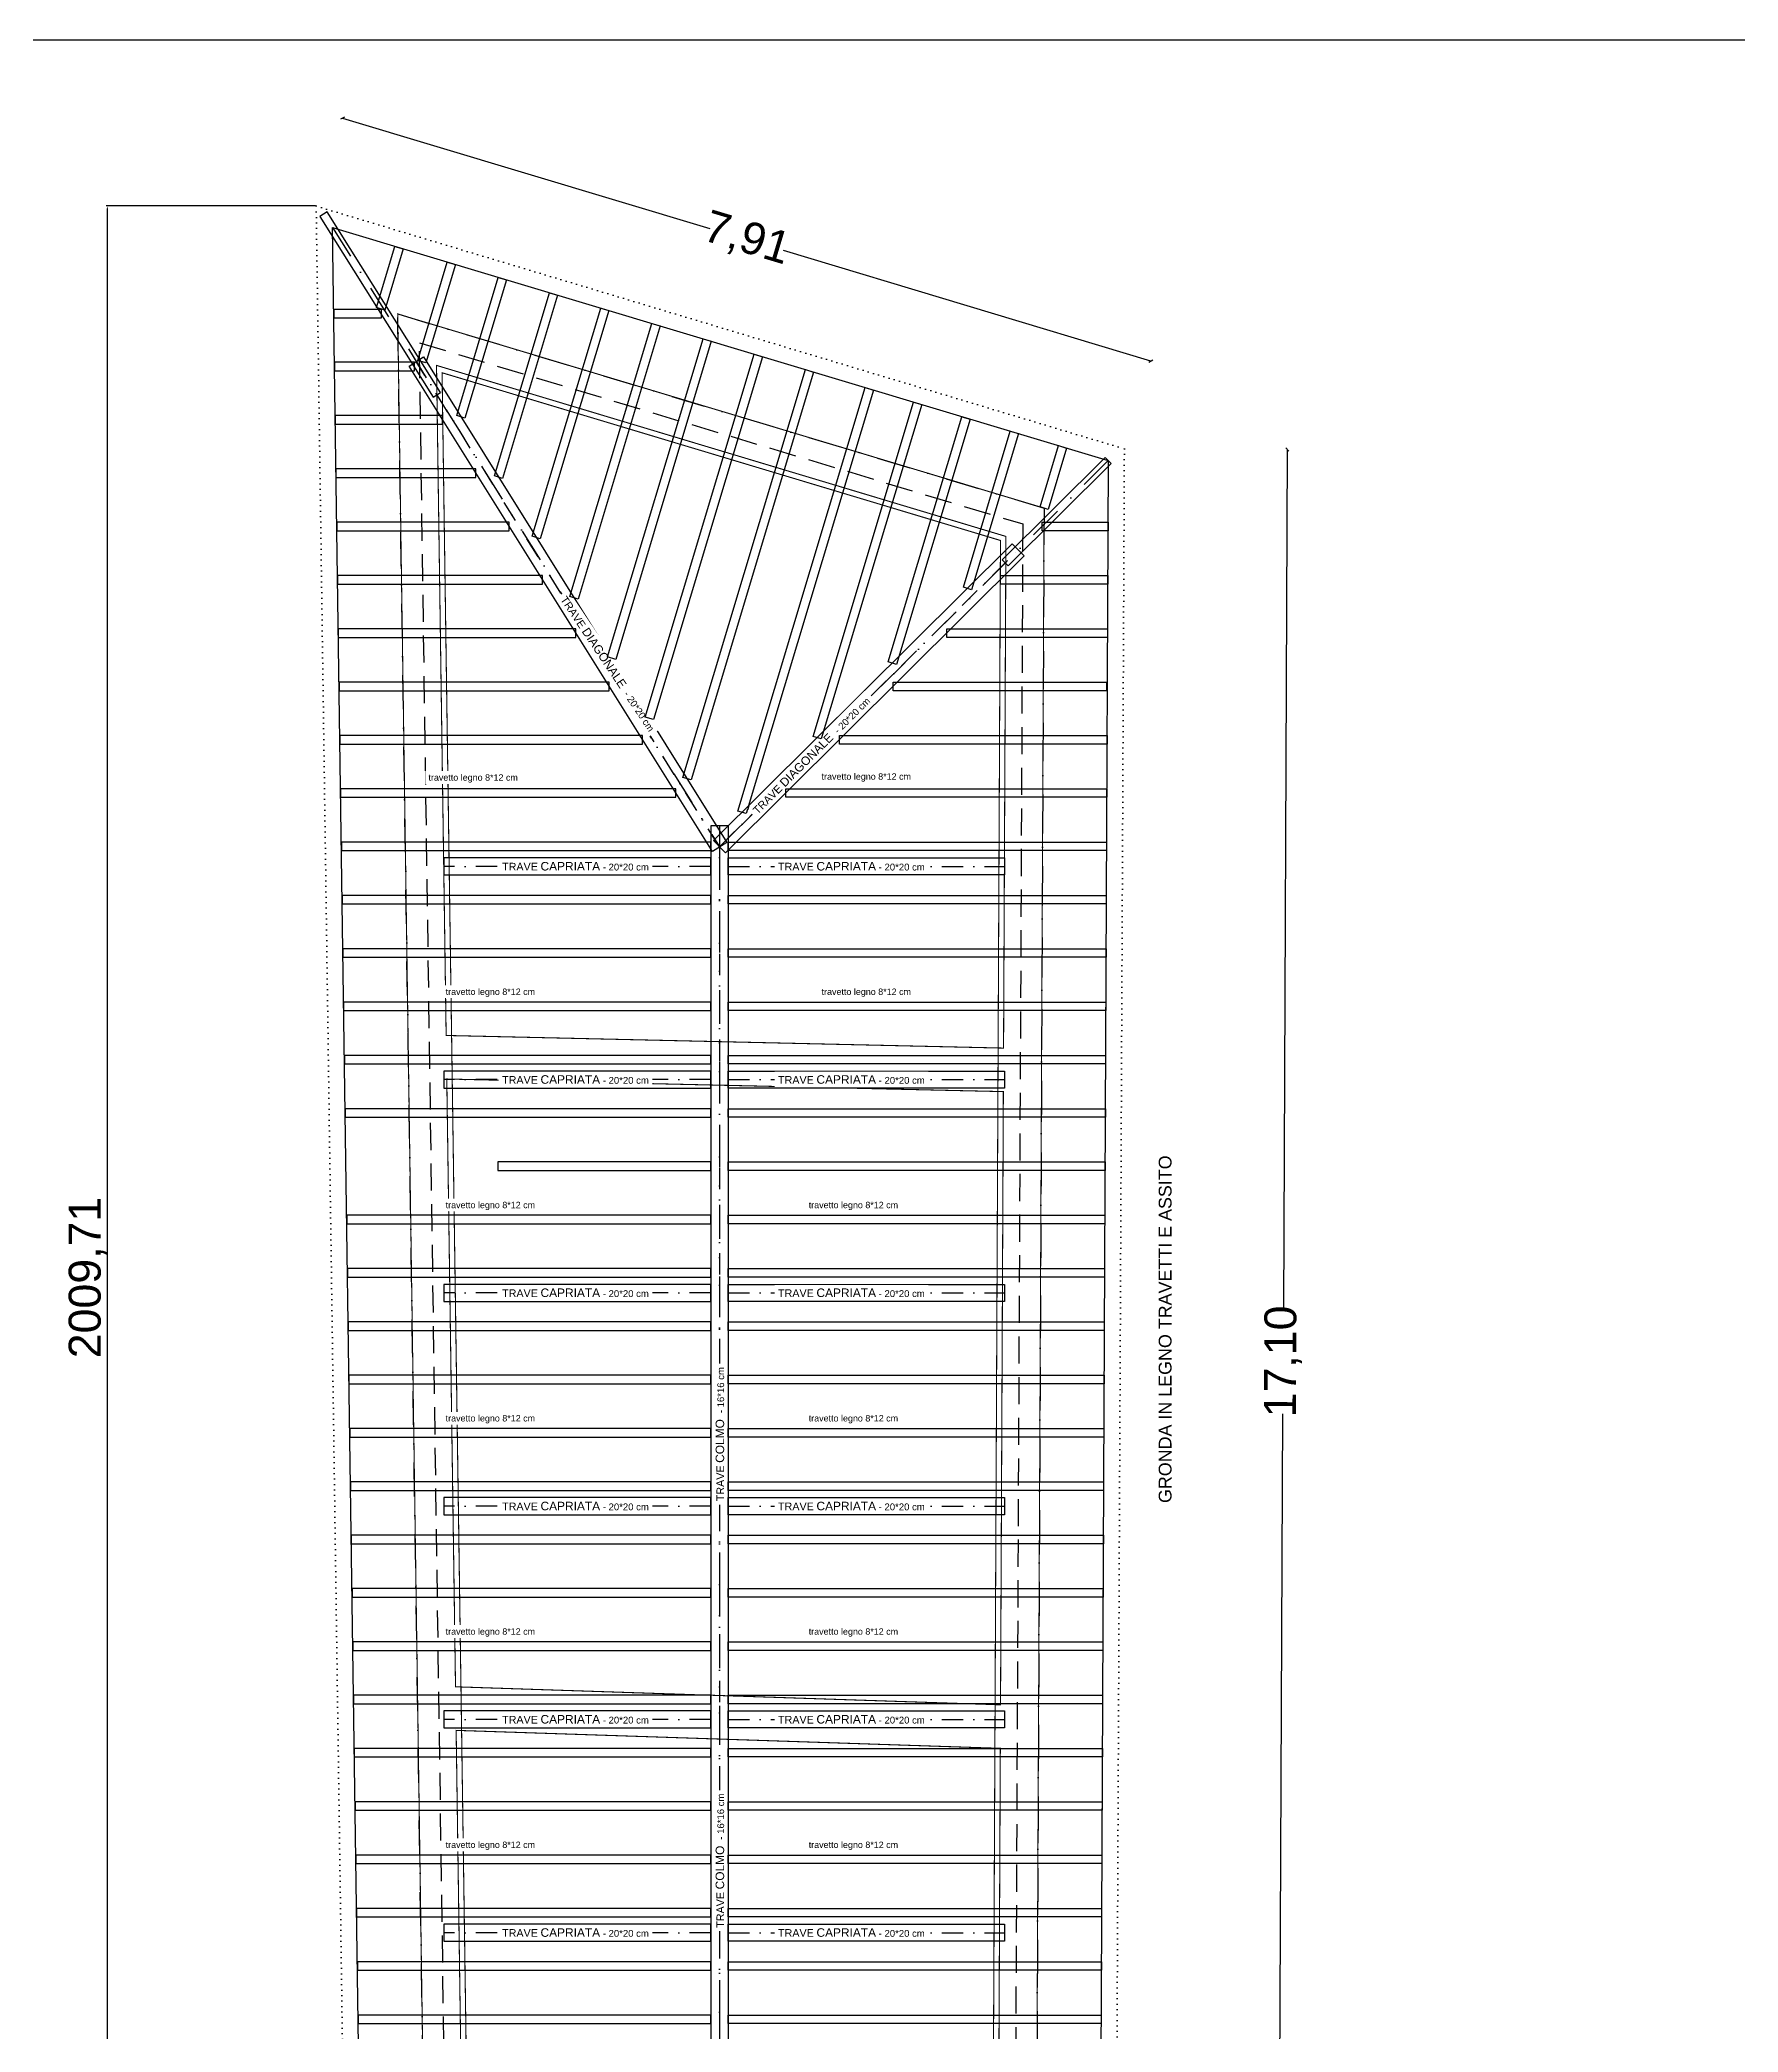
# Model space of a CAD drawing. Header units: millimetres. Extents: x 1607 to 8094, y 411 to 16262.
# Drawn here: x 4183 to 5776, y 12876 to 14744 of the extents above; entities that cross this region are included whole.
import ezdxf

# ---------------------------------------------------------------- set-up
doc = ezdxf.new("R2010")
doc.units = ezdxf.units.MM
for name, pattern in [('PUNTO', [0.25, 0, -0.25]), ('Punto e Tratto', [0.670278, 0.3175, -0.176389, 0, -0.176389]), ('TRATTEGGIATA', [19.05, 12.7, -6.35]), ('TRATTOPUNTO', [1, 0.5, -0.25, 0, -0.25])]:
    doc.linetypes.add(name, pattern=pattern)
for name, color, linetype in [('00_CARPENTERIA CA', 7, 'Continuous'), ('00_CARPENTERIA SECONDARIA', 40, 'Continuous'), ('00_CARPENTERIA TETTO', 5, 'Continuous'), ('00_STRUTTURE MURI', 1, 'Continuous'), ('B_QUOTE_100', 1, 'Continuous'), ('TESTO MEDIO', 2, 'Continuous')]:
    doc.layers.add(name, color=color, linetype=linetype)
doc.styles.add('ARIAL', font='arial.ttf')
doc.styles.get("Standard").update_dxf_attribs({"font": 'arial.ttf'})
doc.dimstyles.new('ARIAL', dxfattribs={"dimtxt": 7, "dimasz": 3, "dimexe": 0.18, "dimexo": 0.0625, "dimgap": 0.09, "dimtad": 0, "dimlfac": 0.01, "dimzin": 0, "dimtxsty": 'Standard', "dimblk": 'OBLIQUE', "dimcen": 0.09, "dimse1": 1, "dimse2": 1, "dimadec": 0, "dimazin": 0, "dimtfac": 1, "dimtofl": 0, "dimtmove": 0, "dimatfit": 3, "dimfxl": 1, "dimtolj": 1, "dimtzin": 0, "dimarcsym": 0})
doc.dimstyles.new('ISO-25', dxfattribs={"dimtxt": 2.5, "dimasz": 2.5, "dimexe": 1.25, "dimexo": 0.625, "dimtad": 1, "dimtxsty": 'Standard', "dimcen": 2.5, "dimadec": 0, "dimazin": 0, "dimtfac": 1, "dimtmove": 0, "dimatfit": 3, "dimfxl": 1, "dimarcsym": 0})

# ---------------------------------------------------------------- blocks, each defined once
blk = doc.blocks.new('*U253')
at = {"layer": '00_CARPENTERIA TETTO'}
blk.add_lwpolyline([(-19870.9, -4326.2), (-19475.9, -4326.2), (-19475.9, -4342.2), (-19870.9, -4342.2)], close=True, dxfattribs=at)
at = {"layer": '00_CARPENTERIA TETTO', "linetype": 'TRATTOPUNTO', "ltscale": 40}
blk.add_lwpolyline([(-19870.9, -4334.2), (-19475.9, -4334.2)], dxfattribs=at)
blk = doc.blocks.new('*U250')
at = {"layer": '00_CARPENTERIA TETTO'}
blk.add_lwpolyline([(-19870.9, -4326.2), (-18319.5, -4326.2), (-18319.5, -4342.2), (-19870.9, -4342.2)], close=True, dxfattribs=at)
at = {"layer": '00_CARPENTERIA TETTO', "linetype": 'TRATTOPUNTO', "ltscale": 40}
blk.add_lwpolyline([(-19870.9, -4334.2), (-18319.5, -4334.2)], dxfattribs=at)
blk = doc.blocks.new('*U249')
at = {"layer": '00_CARPENTERIA TETTO'}
blk.add_lwpolyline([(-19870.9, -4326.2), (-19611.7, -4326.2), (-19611.7, -4342.2), (-19870.9, -4342.2)], close=True, dxfattribs=at)
at = {"layer": '00_CARPENTERIA TETTO', "linetype": 'TRATTOPUNTO', "ltscale": 40}
blk.add_lwpolyline([(-19870.9, -4334.2), (-19611.7, -4334.2)], dxfattribs=at)
blk = doc.blocks.new('*U248')
at = {"layer": '00_CARPENTERIA TETTO'}
blk.add_lwpolyline([(-19870.9, -4326.2), (-19620.2, -4326.2), (-19620.2, -4342.2), (-19870.9, -4342.2)], close=True, dxfattribs=at)
at = {"layer": '00_CARPENTERIA TETTO', "linetype": 'TRATTOPUNTO', "ltscale": 40}
blk.add_lwpolyline([(-19870.9, -4334.2), (-19620.2, -4334.2)], dxfattribs=at)
blk = doc.blocks.new('*U247')
at = {"layer": '00_CARPENTERIA TETTO'}
blk.add_lwpolyline([(-19870.9, -4326.2), (-19334.1, -4326.2), (-19334.1, -4342.2), (-19870.9, -4342.2)], close=True, dxfattribs=at)
at = {"layer": '00_CARPENTERIA TETTO', "linetype": 'TRATTOPUNTO', "ltscale": 40}
blk.add_lwpolyline([(-19870.9, -4334.2), (-19334.1, -4334.2)], dxfattribs=at)
blk = doc.blocks.new('*U385')
at = {"layer": '00_CARPENTERIA SECONDARIA', "color": 40}
blk.add_lwpolyline([(0, 4), (354.9, 4), (354.9, -4), (0, -4)], close=True, dxfattribs=at)
blk = doc.blocks.new('*U280')
at = {"layer": '00_CARPENTERIA SECONDARIA', "color": 40}
blk.add_lwpolyline([(0, 4), (301, 4), (301, -4), (0, -4)], close=True, dxfattribs=at)
blk = doc.blocks.new('*U283')
at = {"layer": '00_CARPENTERIA SECONDARIA', "color": 40}
blk.add_lwpolyline([(0, 4), (250.9, 4), (250.9, -4), (0, -4)], close=True, dxfattribs=at)
blk = doc.blocks.new('*U295')
at = {"layer": '00_CARPENTERIA SECONDARIA', "color": 40}
blk.add_lwpolyline([(0, 4), (200, 4), (200, -4), (0, -4)], close=True, dxfattribs=at)
blk = doc.blocks.new('*U285')
at = {"layer": '00_CARPENTERIA SECONDARIA', "color": 40}
blk.add_lwpolyline([(0, 4), (150.7, 4), (150.7, -4), (0, -4)], close=True, dxfattribs=at)
blk = doc.blocks.new('*U286')
at = {"layer": '00_CARPENTERIA SECONDARIA', "color": 40}
blk.add_lwpolyline([(0, 4), (100.6, 4), (100.6, -4), (0, -4)], close=True, dxfattribs=at)
blk = doc.blocks.new('*U281')
at = {"layer": '00_CARPENTERIA SECONDARIA', "color": 40}
blk.add_lwpolyline([(0, 4), (61.9, 4), (61.9, -4), (0, -4)], close=True, dxfattribs=at)
blk = doc.blocks.new('*U282')
at = {"layer": '00_CARPENTERIA SECONDARIA', "color": 40}
blk.add_lwpolyline([(0, 4), (136.2, 4), (136.2, -4), (0, -4)], close=True, dxfattribs=at)
blk = doc.blocks.new('*U292')
at = {"layer": '00_CARPENTERIA SECONDARIA', "color": 40}
blk.add_lwpolyline([(0, 4), (314.4, 4), (314.4, -4), (0, -4)], close=True, dxfattribs=at)
blk = doc.blocks.new('*U291')
at = {"layer": '00_CARPENTERIA SECONDARIA', "color": 40}
blk.add_lwpolyline([(0, 4), (283.8, 4), (283.8, -4), (0, -4)], close=True, dxfattribs=at)
blk = doc.blocks.new('*U290')
at = {"layer": '00_CARPENTERIA SECONDARIA', "color": 40}
blk.add_lwpolyline([(0, 4), (253.3, 4), (253.3, -4), (0, -4)], close=True, dxfattribs=at)
blk = doc.blocks.new('*U289')
at = {"layer": '00_CARPENTERIA SECONDARIA', "color": 40}
blk.add_lwpolyline([(0, 4), (222.8, 4), (222.8, -4), (0, -4)], close=True, dxfattribs=at)
blk = doc.blocks.new('*U288')
at = {"layer": '00_CARPENTERIA SECONDARIA', "color": 40}
blk.add_lwpolyline([(0, 4), (192.2, 4), (192.2, -4), (0, -4)], close=True, dxfattribs=at)
blk = doc.blocks.new('*U287')
at = {"layer": '00_CARPENTERIA SECONDARIA', "color": 40}
blk.add_lwpolyline([(0, 4), (161.7, 4), (161.7, -4), (0, -4)], close=True, dxfattribs=at)
blk = doc.blocks.new('*U297')
at = {"layer": '00_CARPENTERIA SECONDARIA', "color": 40}
blk.add_lwpolyline([(0, 4), (346.6, 4), (346.6, -4), (0, -4)], close=True, dxfattribs=at)
blk = doc.blocks.new('*U387')
at = {"layer": '00_CARPENTERIA SECONDARIA', "color": 40}
blk.add_lwpolyline([(0, 4), (354.7, 4), (354.7, -4), (0, -4)], close=True, dxfattribs=at)
blk = doc.blocks.new('*U296')
at = {"layer": '00_CARPENTERIA SECONDARIA', "color": 40}
blk.add_lwpolyline([(0, 4), (345.9, 4), (345.9, -4), (0, -4)], close=True, dxfattribs=at)
blk = doc.blocks.new('*U388')
at = {"layer": '00_CARPENTERIA SECONDARIA', "color": 40}
blk.add_lwpolyline([(0, 4), (354.4, 4), (354.4, -4), (0, -4)], close=True, dxfattribs=at)
blk = doc.blocks.new('*U386')
at = {"layer": '00_CARPENTERIA SECONDARIA', "color": 40}
blk.add_lwpolyline([(0, 4), (345.2, 4), (345.2, -4), (0, -4)], close=True, dxfattribs=at)
blk = doc.blocks.new('*U389')
at = {"layer": '00_CARPENTERIA SECONDARIA', "color": 40}
blk.add_lwpolyline([(0, 4), (354.2, 4), (354.2, -4), (0, -4)], close=True, dxfattribs=at)
blk = doc.blocks.new('*U294')
at = {"layer": '00_CARPENTERIA SECONDARIA', "color": 40}
blk.add_lwpolyline([(0, 4), (344.5, 4), (344.5, -4), (0, -4)], close=True, dxfattribs=at)
blk = doc.blocks.new('*U390')
at = {"layer": '00_CARPENTERIA SECONDARIA', "color": 40}
blk.add_lwpolyline([(0, 4), (354, 4), (354, -4), (0, -4)], close=True, dxfattribs=at)
blk = doc.blocks.new('*U346')
at = {"layer": '00_CARPENTERIA SECONDARIA', "color": 40}
blk.add_lwpolyline([(0, 4), (343.7, 4), (343.7, -4), (0, -4)], close=True, dxfattribs=at)
blk = doc.blocks.new('*U391')
at = {"layer": '00_CARPENTERIA SECONDARIA', "color": 40}
blk.add_lwpolyline([(0, 4), (353.8, 4), (353.8, -4), (0, -4)], close=True, dxfattribs=at)
blk = doc.blocks.new('*U347')
at = {"layer": '00_CARPENTERIA SECONDARIA', "color": 40}
blk.add_lwpolyline([(0, 4), (343.1, 4), (343.1, -4), (0, -4)], close=True, dxfattribs=at)
blk = doc.blocks.new('*U392')
at = {"layer": '00_CARPENTERIA SECONDARIA', "color": 40}
blk.add_lwpolyline([(0, 4), (353.5, 4), (353.5, -4), (0, -4)], close=True, dxfattribs=at)
blk = doc.blocks.new('*U393')
at = {"layer": '00_CARPENTERIA SECONDARIA', "color": 40}
blk.add_lwpolyline([(0, 4), (353.3, 4), (353.3, -4), (0, -4)], close=True, dxfattribs=at)
blk = doc.blocks.new('*U345')
at = {"layer": '00_CARPENTERIA SECONDARIA', "color": 40}
blk.add_lwpolyline([(0, 4), (341.6, 4), (341.6, -4), (0, -4)], close=True, dxfattribs=at)
blk = doc.blocks.new('*U348')
at = {"layer": '00_CARPENTERIA SECONDARIA', "color": 40}
blk.add_lwpolyline([(0, 4), (353.1, 4), (353.1, -4), (0, -4)], close=True, dxfattribs=at)
blk = doc.blocks.new('*U293')
at = {"layer": '00_CARPENTERIA SECONDARIA', "color": 40}
blk.add_lwpolyline([(0, 4), (340.9, 4), (340.9, -4), (0, -4)], close=True, dxfattribs=at)
blk = doc.blocks.new('*U397')
at = {"layer": '00_CARPENTERIA SECONDARIA', "color": 40}
blk.add_lwpolyline([(0, 4), (352.8, 4), (352.8, -4), (0, -4)], close=True, dxfattribs=at)
blk = doc.blocks.new('*U321')
at = {"layer": '00_CARPENTERIA SECONDARIA', "color": 40}
blk.add_lwpolyline([(0, 4), (340.2, 4), (340.2, -4), (0, -4)], close=True, dxfattribs=at)
blk = doc.blocks.new('*U396')
at = {"layer": '00_CARPENTERIA SECONDARIA', "color": 40}
blk.add_lwpolyline([(0, 4), (352.6, 4), (352.6, -4), (0, -4)], close=True, dxfattribs=at)
blk = doc.blocks.new('*U322')
at = {"layer": '00_CARPENTERIA SECONDARIA', "color": 40}
blk.add_lwpolyline([(0, 4), (339.5, 4), (339.5, -4), (0, -4)], close=True, dxfattribs=at)
blk = doc.blocks.new('*U395')
at = {"layer": '00_CARPENTERIA SECONDARIA', "color": 40}
blk.add_lwpolyline([(0, 4), (352.4, 4), (352.4, -4), (0, -4)], close=True, dxfattribs=at)
blk = doc.blocks.new('*U323')
at = {"layer": '00_CARPENTERIA SECONDARIA', "color": 40}
blk.add_lwpolyline([(0, 4), (338.7, 4), (338.7, -4), (0, -4)], close=True, dxfattribs=at)
blk = doc.blocks.new('*U394')
at = {"layer": '00_CARPENTERIA SECONDARIA', "color": 40}
blk.add_lwpolyline([(0, 4), (352.1, 4), (352.1, -4), (0, -4)], close=True, dxfattribs=at)
blk = doc.blocks.new('*U324')
at = {"layer": '00_CARPENTERIA SECONDARIA', "color": 40}
blk.add_lwpolyline([(0, 4), (338, 4), (338, -4), (0, -4)], close=True, dxfattribs=at)
blk = doc.blocks.new('*U398')
at = {"layer": '00_CARPENTERIA SECONDARIA', "color": 40}
blk.add_lwpolyline([(0, 4), (351.9, 4), (351.9, -4), (0, -4)], close=True, dxfattribs=at)
blk = doc.blocks.new('*U325')
at = {"layer": '00_CARPENTERIA SECONDARIA', "color": 40}
blk.add_lwpolyline([(0, 4), (337.3, 4), (337.3, -4), (0, -4)], close=True, dxfattribs=at)
blk = doc.blocks.new('*U399')
at = {"layer": '00_CARPENTERIA SECONDARIA', "color": 40}
blk.add_lwpolyline([(0, 4), (351.7, 4), (351.7, -4), (0, -4)], close=True, dxfattribs=at)
blk = doc.blocks.new('*U326')
at = {"layer": '00_CARPENTERIA SECONDARIA', "color": 40}
blk.add_lwpolyline([(0, 4), (336.6, 4), (336.6, -4), (0, -4)], close=True, dxfattribs=at)
blk = doc.blocks.new('*U400')
at = {"layer": '00_CARPENTERIA SECONDARIA', "color": 40}
blk.add_lwpolyline([(0, 4), (351.4, 4), (351.4, -4), (0, -4)], close=True, dxfattribs=at)
blk = doc.blocks.new('*U319')
at = {"layer": '00_CARPENTERIA SECONDARIA', "color": 40}
blk.add_lwpolyline([(0, 4), (335.9, 4), (335.9, -4), (0, -4)], close=True, dxfattribs=at)
blk = doc.blocks.new('*U279')
at = {"layer": '00_CARPENTERIA SECONDARIA', "color": 40}
blk.add_lwpolyline([(0, 4), (351.2, 4), (351.2, -4), (0, -4)], close=True, dxfattribs=at)
blk = doc.blocks.new('*U320')
at = {"layer": '00_CARPENTERIA SECONDARIA', "color": 40}
blk.add_lwpolyline([(0, 4), (335.2, 4), (335.2, -4), (0, -4)], close=True, dxfattribs=at)
blk = doc.blocks.new('*U349')
at = {"layer": '00_CARPENTERIA SECONDARIA', "color": 40}
blk.add_lwpolyline([(0, 4), (351, 4), (351, -4), (0, -4)], close=True, dxfattribs=at)
blk = doc.blocks.new('*U318')
at = {"layer": '00_CARPENTERIA SECONDARIA', "color": 40}
blk.add_lwpolyline([(0, 4), (334.5, 4), (334.5, -4), (0, -4)], close=True, dxfattribs=at)
blk = doc.blocks.new('*U352')
at = {"layer": '00_CARPENTERIA SECONDARIA', "color": 40}
blk.add_lwpolyline([(0, 4), (350.8, 4), (350.8, -4), (0, -4)], close=True, dxfattribs=at)
blk = doc.blocks.new('*U317')
at = {"layer": '00_CARPENTERIA SECONDARIA', "color": 40}
blk.add_lwpolyline([(0, 4), (333.7, 4), (333.7, -4), (0, -4)], close=True, dxfattribs=at)
blk = doc.blocks.new('*U350')
at = {"layer": '00_CARPENTERIA SECONDARIA', "color": 40}
blk.add_lwpolyline([(0, 4), (350.5, 4), (350.5, -4), (0, -4)], close=True, dxfattribs=at)
blk = doc.blocks.new('*U316')
at = {"layer": '00_CARPENTERIA SECONDARIA', "color": 40}
blk.add_lwpolyline([(0, 4), (333.1, 4), (333.1, -4), (0, -4)], close=True, dxfattribs=at)
blk = doc.blocks.new('*U351')
at = {"layer": '00_CARPENTERIA SECONDARIA', "color": 40}
blk.add_lwpolyline([(0, 4), (350.3, 4), (350.3, -4), (0, -4)], close=True, dxfattribs=at)
blk = doc.blocks.new('*U312')
at = {"layer": '00_CARPENTERIA SECONDARIA', "color": 40}
blk.add_lwpolyline([(0, 4), (332.3, 4), (332.3, -4), (0, -4)], close=True, dxfattribs=at)
blk = doc.blocks.new('*U307')
at = {"layer": '00_CARPENTERIA SECONDARIA', "color": 40}
blk.add_lwpolyline([(0, 4), (350.1, 4), (350.1, -4), (0, -4)], close=True, dxfattribs=at)
blk = doc.blocks.new('*U313')
at = {"layer": '00_CARPENTERIA SECONDARIA', "color": 40}
blk.add_lwpolyline([(0, 4), (331.6, 4), (331.6, -4), (0, -4)], close=True, dxfattribs=at)
blk = doc.blocks.new('*U306')
at = {"layer": '00_CARPENTERIA SECONDARIA', "color": 40}
blk.add_lwpolyline([(0, 4), (349.8, 4), (349.8, -4), (0, -4)], close=True, dxfattribs=at)
blk = doc.blocks.new('*U314')
at = {"layer": '00_CARPENTERIA SECONDARIA', "color": 40}
blk.add_lwpolyline([(0, 4), (330.9, 4), (330.9, -4), (0, -4)], close=True, dxfattribs=at)
blk = doc.blocks.new('*U298')
at = {"layer": '00_CARPENTERIA SECONDARIA', "color": 40}
blk.add_lwpolyline([(0, 4), (131.2, 4), (131.2, -4), (0, -4)], close=True, dxfattribs=at)
blk = doc.blocks.new('*U299')
at = {"layer": '00_CARPENTERIA SECONDARIA', "color": 40}
blk.add_lwpolyline([(0, 4), (100.7, 4), (100.7, -4), (0, -4)], close=True, dxfattribs=at)
blk = doc.blocks.new('*U300')
at = {"layer": '00_CARPENTERIA SECONDARIA', "color": 40}
blk.add_lwpolyline([(0, 4), (75.3, 4), (75.3, -4), (0, -4)], close=True, dxfattribs=at)
blk = doc.blocks.new('*U328')
at = {"layer": '00_CARPENTERIA SECONDARIA', "color": 40}
blk.add_lwpolyline([(0, 4), (44.8, 4), (44.8, -4), (0, -4)], close=True, dxfattribs=at)
blk = doc.blocks.new('*U344')
at = {"layer": '00_CARPENTERIA SECONDARIA', "color": 40}
blk.add_lwpolyline([(0, 4), (60, 4), (60, -4), (0, -4)], close=True, dxfattribs=at)
blk = doc.blocks.new('*U332')
at = {"layer": '00_CARPENTERIA SECONDARIA', "color": 40}
blk.add_lwpolyline([(0, 4), (152.8, 4), (152.8, -4), (0, -4)], close=True, dxfattribs=at)
blk = doc.blocks.new('*U331')
at = {"layer": '00_CARPENTERIA SECONDARIA', "color": 40}
blk.add_lwpolyline([(0, 4), (240.1, 4), (240.1, -4), (0, -4)], close=True, dxfattribs=at)
blk = doc.blocks.new('*U330')
at = {"layer": '00_CARPENTERIA SECONDARIA', "color": 40}
blk.add_lwpolyline([(0, 4), (327.5, 4), (327.5, -4), (0, -4)], close=True, dxfattribs=at)
blk = doc.blocks.new('*U329')
at = {"layer": '00_CARPENTERIA SECONDARIA', "color": 40}
blk.add_lwpolyline([(0, 4), (414.8, 4), (414.8, -4), (0, -4)], close=True, dxfattribs=at)
blk = doc.blocks.new('*U337')
at = {"layer": '00_CARPENTERIA SECONDARIA', "color": 40}
blk.add_lwpolyline([(0, 4), (135.4, 4), (135.4, -4), (0, -4)], close=True, dxfattribs=at)
blk = doc.blocks.new('*U336')
at = {"layer": '00_CARPENTERIA SECONDARIA', "color": 40}
blk.add_lwpolyline([(0, 4), (96.4, 4), (96.4, -4), (0, -4)], close=True, dxfattribs=at)
blk = doc.blocks.new('*U338')
at = {"layer": '00_CARPENTERIA SECONDARIA', "color": 40}
blk.add_lwpolyline([(0, 4), (179.4, 4), (179.4, -4), (0, -4)], close=True, dxfattribs=at)
blk = doc.blocks.new('*U339')
at = {"layer": '00_CARPENTERIA SECONDARIA', "color": 40}
blk.add_lwpolyline([(0, 4), (223.4, 4), (223.4, -4), (0, -4)], close=True, dxfattribs=at)
blk = doc.blocks.new('*U340')
at = {"layer": '00_CARPENTERIA SECONDARIA', "color": 40}
blk.add_lwpolyline([(0, 4), (267.4, 4), (267.4, -4), (0, -4)], close=True, dxfattribs=at)
blk = doc.blocks.new('*U335')
at = {"layer": '00_CARPENTERIA SECONDARIA', "color": 40}
blk.add_lwpolyline([(0, 4), (311.4, 4), (311.4, -4), (0, -4)], close=True, dxfattribs=at)
blk = doc.blocks.new('*U334')
at = {"layer": '00_CARPENTERIA SECONDARIA', "color": 40}
blk.add_lwpolyline([(0, 4), (355.4, 4), (355.4, -4), (0, -4)], close=True, dxfattribs=at)
blk = doc.blocks.new('*U333')
at = {"layer": '00_CARPENTERIA SECONDARIA', "color": 40}
blk.add_lwpolyline([(0, 4), (399.4, 4), (399.4, -4), (0, -4)], close=True, dxfattribs=at)
blk = doc.blocks.new('_OBLIQUE')
at = {"color": 0, "linetype": 'ByBlock'}
blk.add_line((-0.5, -0.5), (0.5, 0.5), dxfattribs=at)
blk = doc.blocks.new('*D580')
at = {"layer": 'B_QUOTE_100', "color": 0, "lineweight": -2, "transparency": 16777216}
for p, q in [((7127.5, 12974.6), (6202.5, 12877.8)), ((5179.4, 12770.7), (6104.4, 12867.5))]:
    blk.add_line(p, q, dxfattribs=at)
at = {"layer": 'Defpoints', "color": 0, "transparency": 16777216}
for p in [(7127.5, 12974.6), (7140.1, 12854.1), (5192, 12650.2)]:
    blk.add_point(p, dxfattribs=at)
at = {"layer": 'B_QUOTE_100', "color": 0, "lineweight": -2, "transparency": 16777216, "xscale": 3, "yscale": 3, "zscale": 3}
for p, rotation in [((7127.5, 12974.6), 5.97474874367902), ((5179.4, 12770.7), 185.974748743679)]:
    blk.add_blockref('_OBLIQUE', p, dxfattribs=dict(at, rotation=rotation))
at = {"layer": 'B_QUOTE_100', "color": 0, "transparency": 16777216, "insert": (6153.4, 12872.6), "char_height": 30, "attachment_point": 5, "rotation": 5.9747}
blk.add_mtext('\\A1;19,59', dxfattribs=at)
blk = doc.blocks.new('*D613')
at = {"layer": 'B_QUOTE_100', "color": 0, "lineweight": -2, "transparency": 16777216}
for p, q in [((4441.3, 14588.3), (4245, 14588.3)), ((4246.3, 12581.1), (4246.3, 14585.8)), ((4470, 12578.6), (4245, 12578.6))]:
    blk.add_line(p, q, dxfattribs=at)
at = {"layer": 'B_QUOTE_100', "color": 0, "transparency": 16777216}
for points in [[(4245.9, 14585.8), (4246.7, 14585.8), (4246.3, 14588.3)], [(4245.9, 12581.1), (4246.7, 12581.1), (4246.3, 12578.6)]]:
    blk.add_solid(points, dxfattribs=at)
at = {"layer": 'Defpoints', "color": 0, "transparency": 16777216}
for p in [(4246.3, 14588.3), (4441.9, 14588.3), (4470.7, 12578.6)]:
    blk.add_point(p, dxfattribs=at)
at = {"layer": 'B_QUOTE_100', "color": 0, "transparency": 16777216, "insert": (4227.6, 13583.4), "char_height": 30, "attachment_point": 5, "rotation": 90}
blk.add_mtext('2009,71', dxfattribs=at)
blk = doc.blocks.new('*D614')
at = {"layer": 'B_QUOTE_100', "color": 0, "lineweight": -2, "transparency": 16777216}
for p, q in [((4466.6, 14670.6), (4811.1, 14567.1)), ((5224.6, 14442.9), (4880.1, 14546.4))]:
    blk.add_line(p, q, dxfattribs=at)
at = {"layer": 'Defpoints', "color": 0, "transparency": 16777216}
for p in [(4441.9, 14588.3), (5224.6, 14442.9), (5199.9, 14360.6)]:
    blk.add_point(p, dxfattribs=at)
at = {"layer": 'B_QUOTE_100', "color": 0, "lineweight": -2, "transparency": 16777216, "xscale": 3, "yscale": 3, "zscale": 3}
for p, rotation in [((4466.6, 14670.6), 163.2827798447083), ((5224.6, 14442.9), 343.2827798447084)]:
    blk.add_blockref('_OBLIQUE', p, dxfattribs=dict(at, rotation=rotation))
at = {"layer": 'B_QUOTE_100', "color": 0, "transparency": 16777216, "insert": (4845.6, 14556.7), "char_height": 30, "attachment_point": 5, "rotation": 343.2828}
blk.add_mtext('\\A1;7,91', dxfattribs=at)
blk = doc.blocks.new('*D615')
at = {"layer": 'B_QUOTE_100', "color": 0, "lineweight": -2, "transparency": 16777216}
for p, q in [((5352.7, 14359.9), (5349, 13554)), ((5344.8, 12649.5), (5348.6, 13455.5))]:
    blk.add_line(p, q, dxfattribs=at)
at = {"layer": 'Defpoints', "color": 0, "transparency": 16777216}
for p in [(5199.9, 14360.6), (5192, 12650.2), (5344.8, 12649.5)]:
    blk.add_point(p, dxfattribs=at)
at = {"layer": 'B_QUOTE_100', "color": 0, "lineweight": -2, "transparency": 16777216, "xscale": 3, "yscale": 3, "zscale": 3}
for p, rotation in [((5352.7, 14359.9), 89.73521092768813), ((5344.8, 12649.5), 269.7352109276882)]:
    blk.add_blockref('_OBLIQUE', p, dxfattribs=dict(at, rotation=rotation))
at = {"layer": 'B_QUOTE_100', "color": 0, "transparency": 16777216, "insert": (5348.8, 13504.7), "char_height": 30, "attachment_point": 5, "rotation": 89.7352}
blk.add_mtext('\\A1;17,10', dxfattribs=at)

msp = doc.modelspace()

# ---------------------------------------------------------------- linework, layer by layer
at = {"layer": '00_CARPENTERIA CA', "linetype": 'TRATTEGGIATA', "ltscale": 2}
msp.add_lwpolyline([(3687.023, 4783.244), (3652.716, 7958.356), (3463.149, 7955.448), (3423.866, 9608.062), (3562.661, 9605.729), (3569.764, 10028.195), (3420.803, 10030.7), (3425.899, 10333.793), (3450.296, 10333.383), (3467.373, 12288.713), (4088.208, 12278.917), (4084.274, 12552.551), (4566.086, 12560.057), (4538.769, 14460.005), (5104.589, 14290.066), (5096.523, 12544.697), (7054.021, 12749.566), (7273.365, 10283.634), (7417.727, 9964.159), (7479.592, 8580.245), (7468.369, 7689.594), (7493.922, 7689.465), (7552.598, 4001.144)], dxfattribs=at)
at = {"layer": '00_CARPENTERIA SECONDARIA'}
msp.add_lwpolyline([(4485.655, 12578.806), (4457.208, 14568.032), (5184.864, 14349.486), (5176.655, 12573.192)], dxfattribs=at)
at = {"layer": '00_CARPENTERIA SECONDARIA', "linetype": 'Punto e Tratto', "ltscale": 100}
msp.add_lwpolyline([(4820.212, 13987.206), (4820.212, 12121.03)], dxfattribs=at)
at = {"layer": '00_CARPENTERIA TETTO', "color": 7, "linetype": 'PUNTO', "ltscale": 20}
msp.add_lwpolyline([(4470.657, 12578.573), (4441.917, 14588.286), (5199.916, 14360.627), (5191.662, 12574.763)], dxfattribs=at)
at = {"layer": '00_CARPENTERIA TETTO', "linetype": 'Punto e Tratto', "ltscale": 100}
for points in [[(4457.208, 14568.032), (4820.212, 13987.206)], [(5184.864, 14349.486), (4820.212, 13987.206)]]:
    msp.add_lwpolyline(points, dxfattribs=at)
msp.add_lwpolyline([(4518.379, 14487.012), (5124.658, 14304.921), (5116.924, 12631.583), (4991.889, 12627.487), (4820.212, 12455.81), (4634.883, 12641.138), (4544.861, 12639.736)], close=True, dxfattribs=at)
at = {"layer": '00_STRUTTURE MURI', "const_width": 1}
for points in [[(3667.243, 4762.799), (3632.934, 7938.05), (3443.626, 7935.147), (3403.376, 9628.409), (3543, 9626.062), (3549.431, 10008.534), (3400.47, 10011.039), (3406.238, 10354.126), (3430.473, 10353.719), (3447.549, 12309.028), (4067.914, 12299.24), (4063.989, 12572.237), (4545.801, 12579.743), (4518.379, 14487.012), (5124.658, 14304.921), (5116.625, 12566.91), (7072.142, 12771.572), (7292.986, 10288.782), (7437.535, 9968.892), (7499.197, 8589.542), (7499.711, 8589.542), (7488.621, 7709.492), (7513.608, 7709.366), (7572.914, 3981.47)], [(3707.612, 4804.524), (3673.307, 7979.492), (3483.47, 7976.58), (3445.193, 9586.883), (3583.126, 9584.564), (3590.928, 10048.66), (3441.968, 10051.164), (3446.363, 10312.629), (3470.929, 10312.216), (3488.006, 12267.567), (4109.332, 12257.764), (4105.388, 12532.06), (4587.201, 12539.566), (4559.993, 14431.895), (5083.699, 14274.604), (5075.598, 12521.575), (7035.159, 12726.66), (7252.941, 10278.276), (7397.109, 9959.233), (7458.769, 8579.911), (7447.289, 7668.882), (7473.432, 7668.75), (7531.452, 4021.623)]]:
    msp.add_lwpolyline(points, dxfattribs=at)
for points in [[(4554.791, 14438.784), (5088.819, 14278.393), (5086.602, 13798.558), (4563.826, 13810.387)], [(4564.413, 13769.546), (5086.413, 13757.734), (5083.755, 13182.682), (4572.609, 13199.552), (4564.413, 13769.546)], [(4573.196, 13158.693), (5083.567, 13141.849), (5080.937, 12572.786), (4581.587, 12575.094)]]:
    msp.add_lwpolyline(points, close=True, dxfattribs=at)

# ---------------------------------------------------------------- block references
at = {"layer": '00_CARPENTERIA SECONDARIA', "xscale": -1, "rotation": 302.1232227321722}
msp.add_blockref('*U295', (4555.094, 14411.206), dxfattribs=at)
at = {"layer": '00_CARPENTERIA SECONDARIA'}
for name, p, rotation in [('*U344', (4502.409, 14491.808), 73.28277984470678), ('*U336', (4540.949, 14442.211), 73.28277984470678), ('*U337', (4577.613, 14390.536), 73.28277984470678), ('*U338', (4612.965, 14333.97), 73.28277984470678), ('*U339', (4648.318, 14277.404), 73.28277984470678), ('*U331', (4982.278, 14159.591), 73.28277984470678), ('*U332', (5052.763, 14229.617), 73.28277984470678), ('*U282', (5088.238, 14253.554), 44.81303530368233), ('*U344', (5124.658, 14304.921), 73.28277984470678)]:
    msp.add_blockref(name, p, dxfattribs=dict(at, rotation=rotation))
at = {"layer": '00_CARPENTERIA SECONDARIA', "xscale": -1}
for name, p in [('*U328', (4503.14, 14487.321)), ('*U300', (4534.281, 14437.723)), ('*U299', (4560.423, 14387.723)), ('*U298', (4591.672, 14337.723)), ('*U287', (4622.92, 14287.723)), ('*U288', (4654.169, 14237.723)), ('*U292', (4779.165, 14037.723)), ('*U296', (4812.143, 13937.723)), ('*U386', (4812.143, 13887.723)), ('*U294', (4812.143, 13837.723)), ('*U346', (4812.143, 13787.723)), ('*U347', (4812.143, 13737.723)), ('*U345', (4812.143, 13637.723)), ('*U293', (4812.143, 13587.723)), ('*U321', (4812.143, 13537.723)), ('*U325', (4812.143, 13337.723)), ('*U326', (4812.143, 13287.723)), ('*U319', (4812.143, 13237.723)), ('*U320', (4812.143, 13187.723)), ('*U318', (4812.143, 13137.723)), ('*U313', (4812.143, 12937.723)), ('*U314', (4812.143, 12887.723))]:
    msp.add_blockref(name, p, dxfattribs=at)
at = {"layer": '00_CARPENTERIA SECONDARIA'}
for name, p in [('*U281', (5122.697, 14287.723)), ('*U286', (5083.72, 14237.723)), ('*U285', (5033.393, 14187.723)), ('*U295', (4983.066, 14137.723)), ('*U387', (4828.28, 13937.723)), ('*U388', (4828.28, 13887.723)), ('*U389', (4828.28, 13837.723)), ('*U390', (4828.28, 13787.723)), ('*U391', (4828.28, 13737.723)), ('*U392', (4828.28, 13687.723)), ('*U393', (4828.28, 13637.723)), ('*U348', (4828.28, 13587.723)), ('*U397', (4828.28, 13537.723)), ('*U398', (4828.28, 13337.723)), ('*U399', (4828.28, 13287.723)), ('*U400', (4828.28, 13237.723)), ('*U279', (4828.28, 13187.723)), ('*U349', (4828.28, 13137.723)), ('*U307', (4828.28, 12937.723)), ('*U306', (4828.28, 12887.723))]:
    msp.add_blockref(name, p, dxfattribs=at)
at = {"layer": '00_CARPENTERIA TETTO'}
for name, p, rotation in [('*U247', (-9386.463, 28540.838), 122.0044820972537), ('*U253', (15862.084, 31067.097), 44.81303530368199), ('*U250', (9154.457, -5863.704), 270)]:
    msp.add_blockref(name, p, dxfattribs=dict(at, rotation=rotation))
at = {"layer": '00_CARPENTERIA TETTO', "xscale": -1}
for name, p in [('*U248', (-15058.698, 18303.147)), ('*U248', (-15058.698, 18103.147)), ('*U295', (4812.143, 13687.723)), ('*U248', (-15058.698, 17903.147)), ('*U248', (-15058.698, 17503.147))]:
    msp.add_blockref(name, p, dxfattribs=at)
at = {"layer": '00_CARPENTERIA TETTO'}
for p in [(24699.121, 18303.147), (24699.121, 18103.147), (24699.121, 17903.147), (24699.121, 17503.147)]:
    msp.add_blockref('*U249', p, dxfattribs=at)

# ---------------------------------------------------------------- dimensions: what is measured, and where the dimension line sits
at = {"layer": 'B_QUOTE_100'}
for p1, p2, distance, picture, middle in [((4441.917, 14588.286), (5199.916, 14360.627), 85.896, '*D614', (4845.624, 14556.722)), ((5192.011, 12650.209), (7140.098, 12854.093), 121.138, '*D580', (6153.445, 12872.632))]:
    dim = msp.add_aligned_dim(p1=p1, p2=p2, distance=distance, dimstyle='ARIAL', override={"dimtxt": 30}, dxfattribs=at)
    dim.commit()
    dim.dimension.update_dxf_attribs({"geometry": picture, "text_midpoint": middle})
dim = msp.add_linear_dim(base=(4246.288, 14588.286), p1=(4470.657, 12578.573), p2=(4441.917, 14588.286), angle=90, dimstyle='ISO-25', override={"dimtxt": 30}, dxfattribs=at)
dim.commit()
dim.dimension.update_dxf_attribs({"geometry": '*D613', "text_midpoint": (4227.634, 13583.429)})

# ---------------------------------------------------------------- next in the draw order: texts
at = {"layer": 'TESTO MEDIO', "attachment_point": 5, "line_spacing_factor": 0.967741, "style": 'ARIAL', "bg_fill": 3, "box_fill_scale": 1.5, "bg_fill_color": 256, "bg_fill_transparency": 0}
for s, insert, char_height, rotation in [('{\\H1.125x;\\C10;TRAVE\\H0.8889x;\\C7; \\H1.25x;DIAGONALE \\H0.8x; - 20*20 cm}', (4715.646, 14159.151), 6.4, 303.819892), ('{\\H1.125x;\\C10;TRAVE\\H0.8889x;\\C7; \\H1.25x;DIAGONALE \\H0.8x; - 20*20 cm}', (4906.252, 14073.198), 6.4, 45), ('{\\C10;GRONDA IN LEGNO TRAVETTI E ASSITO}', (5238.199, 13534.913), 12, 90), ('{\\H1.125x;\\C10;TRAVE\\H0.8889x;\\C7; \\H1.25x;COLMO \\H0.8x; - 16*16 cm}', (4820.594, 13436.492), 6.4, 90), ('{\\H1.125x;\\C10;TRAVE\\H0.8889x;\\C7; \\H1.25x;COLMO \\H0.8x; - 16*16 cm}', (4820.594, 13036.492), 6.4, 90)]:
    msp.add_mtext(s, dxfattribs=dict(at, insert=insert, char_height=char_height, rotation=rotation))
for s, insert, char_height in [('\\pxql;{\\C7;travetto legno 8*12 cm}', (4589.148, 14051.424), 6), ('{\\H1.125x;\\C10;TRAVE\\H0.8889x;\\C7; \\H1.25x;CAPRIATA\\H0.8x; - 20*20 cm}', (4685.119, 13969.042), 6.4), ('{\\H1.125x;\\C10;TRAVE\\H0.8889x;\\C7; \\H1.25x;CAPRIATA\\H0.8x; - 20*20 cm}', (4943.907, 13969.042), 6.4), ('\\pxql;{\\C7;travetto legno 8*12 cm}', (4605.303, 13850.491), 6), ('\\pxql;{\\C7;travetto legno 8*12 cm}', (4957.854, 13850.491), 6), ('{\\H1.125x;\\C10;TRAVE\\H0.8889x;\\C7; \\H1.25x;CAPRIATA\\H0.8x; - 20*20 cm}', (4685.119, 13769.042), 6.4), ('{\\H1.125x;\\C10;TRAVE\\H0.8889x;\\C7; \\H1.25x;CAPRIATA\\H0.8x; - 20*20 cm}', (4943.907, 13769.042), 6.4), ('\\pxql;{\\C7;travetto legno 8*12 cm}', (4605.303, 13650.491), 6), ('\\pxql;{\\C7;travetto legno 8*12 cm}', (4945.787, 13650.491), 6), ('{\\H1.125x;\\C10;TRAVE\\H0.8889x;\\C7; \\H1.25x;CAPRIATA\\H0.8x; - 20*20 cm}', (4685.119, 13569.042), 6.4), ('{\\H1.125x;\\C10;TRAVE\\H0.8889x;\\C7; \\H1.25x;CAPRIATA\\H0.8x; - 20*20 cm}', (4943.907, 13569.042), 6.4), ('\\pxql;{\\C7;travetto legno 8*12 cm}', (4605.303, 13250.491), 6), ('\\pxql;{\\C7;travetto legno 8*12 cm}', (4945.787, 13250.491), 6), ('{\\H1.125x;\\C10;TRAVE\\H0.8889x;\\C7; \\H1.25x;CAPRIATA\\H0.8x; - 20*20 cm}', (4685.119, 13169.042), 6.4), ('{\\H1.125x;\\C10;TRAVE\\H0.8889x;\\C7; \\H1.25x;CAPRIATA\\H0.8x; - 20*20 cm}', (4943.907, 13169.042), 6.4)]:
    msp.add_mtext(s, dxfattribs=dict(at, insert=insert, char_height=char_height))

# ---------------------------------------------------------------- next in the draw order: block references
at = {"layer": '00_CARPENTERIA SECONDARIA', "rotation": 73.28277984470678}
for name, p in [('*U340', (4683.671, 14220.837)), ('*U335', (4719.024, 14164.271)), ('*U334', (4754.376, 14107.705)), ('*U330', (4911.804, 14089.575))]:
    msp.add_blockref(name, p, dxfattribs=at)
at = {"layer": '00_CARPENTERIA SECONDARIA', "xscale": -1}
for name, p in [('*U289', (4685.418, 14187.723)), ('*U290', (4716.667, 14137.723)), ('*U291', (4747.916, 14087.723)), ('*U297', (4812.143, 13987.723)), ('*U322', (4812.143, 13487.723)), ('*U323', (4812.143, 13437.723)), ('*U324', (4812.143, 13387.723)), ('*U317', (4812.143, 13087.723)), ('*U316', (4812.143, 13037.723)), ('*U312', (4812.143, 12987.723))]:
    msp.add_blockref(name, p, dxfattribs=at)
at = {"layer": '00_CARPENTERIA SECONDARIA'}
for name, p in [('*U283', (4932.738, 14087.723)), ('*U280', (4882.411, 14037.723)), ('*U385', (4828.28, 13987.723)), ('*U396', (4828.28, 13487.723)), ('*U395', (4828.28, 13437.723)), ('*U394', (4828.28, 13387.723)), ('*U352', (4828.28, 13087.723)), ('*U350', (4828.28, 13037.723)), ('*U351', (4828.28, 12987.723))]:
    msp.add_blockref(name, p, dxfattribs=at)
at = {"layer": '00_CARPENTERIA TETTO', "xscale": -1}
for p in [(-15058.698, 17703.147), (-15058.698, 17303.147)]:
    msp.add_blockref('*U248', p, dxfattribs=at)
at = {"layer": '00_CARPENTERIA TETTO'}
for p in [(24699.121, 17703.147), (24699.121, 17303.147)]:
    msp.add_blockref('*U249', p, dxfattribs=at)

# ---------------------------------------------------------------- next in the draw order: dimensions: what is measured, and where the dimension line sits
at = {"layer": 'B_QUOTE_100'}
dim = msp.add_aligned_dim(p1=(5199.916, 14360.627), p2=(5192.011, 12650.209), distance=152.831, dimstyle='ARIAL', override={"dimtxt": 30}, dxfattribs=at)
dim.commit()
dim.dimension.update_dxf_attribs({"geometry": '*D615', "text_midpoint": (5348.793, 13504.712)})

# ---------------------------------------------------------------- next in the draw order: texts
at = {"layer": 'TESTO MEDIO', "attachment_point": 5, "line_spacing_factor": 0.967741, "style": 'ARIAL', "bg_fill": 3, "box_fill_scale": 1.5, "bg_fill_color": 256, "bg_fill_transparency": 0}
for s, insert, char_height in [('\\pxql;{\\C7;travetto legno 8*12 cm}', (4957.854, 14052.337), 6), ('\\pxql;{\\C7;travetto legno 8*12 cm}', (4605.303, 13450.491), 6), ('\\pxql;{\\C7;travetto legno 8*12 cm}', (4945.787, 13450.491), 6), ('{\\H1.125x;\\C10;TRAVE\\H0.8889x;\\C7; \\H1.25x;CAPRIATA\\H0.8x; - 20*20 cm}', (4685.119, 13369.042), 6.4), ('{\\H1.125x;\\C10;TRAVE\\H0.8889x;\\C7; \\H1.25x;CAPRIATA\\H0.8x; - 20*20 cm}', (4943.907, 13369.042), 6.4), ('\\pxql;{\\C7;travetto legno 8*12 cm}', (4605.303, 13050.491), 6), ('\\pxql;{\\C7;travetto legno 8*12 cm}', (4945.787, 13050.491), 6), ('{\\H1.125x;\\C10;TRAVE\\H0.8889x;\\C7; \\H1.25x;CAPRIATA\\H0.8x; - 20*20 cm}', (4685.119, 12969.042), 6.4), ('{\\H1.125x;\\C10;TRAVE\\H0.8889x;\\C7; \\H1.25x;CAPRIATA\\H0.8x; - 20*20 cm}', (4943.907, 12969.042), 6.4)]:
    msp.add_mtext(s, dxfattribs=dict(at, insert=insert, char_height=char_height))

# ---------------------------------------------------------------- next in the draw order: linework, layer by layer
at = {"layer": 'B_QUOTE_100'}
msp.add_lwpolyline([(1607.439, 14744.098), (8093.642, 14744.098), (8093.642, 3713.066), (1607.439, 3713.066)], close=True, dxfattribs=at)

# ---------------------------------------------------------------- next in the draw order: block references
at = {"layer": '00_CARPENTERIA SECONDARIA', "rotation": 73.28277984470678}
for name, p in [('*U333', (4789.729, 14051.138)), ('*U329', (4841.324, 14019.554))]:
    msp.add_blockref(name, p, dxfattribs=at)

doc.saveas('drawing.dxf')
